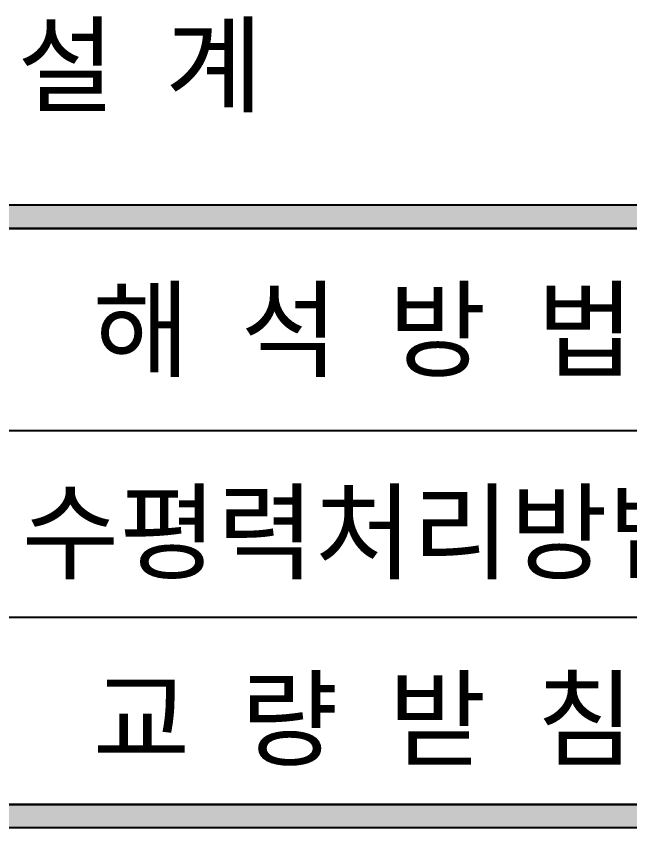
# Model space of a CAD drawing. Extents: x 2842 to 21088, y 6350 to 27079.
# Drawn here: x 5027 to 7181, y 16410 to 19259 of the extents above; entities that cross this region are included whole.
import ezdxf
from ezdxf.enums import TextEntityAlignment as Align

# ---------------------------------------------------------------- set-up
doc = ezdxf.new("R2010")
doc.units = 0
doc.header["$MEASUREMENT"] = 0
doc.layers.get('0').update_dxf_attribs({"linetype": 'CONTINUOUS'})
doc.layers.add('DLINE', color=1, linetype='CONTINUOUS')
doc.layers.add('TEXT', color=7, linetype='CONTINUOUS')
doc.styles.add('TEXT', font='DotumChe.ttf')

msp = doc.modelspace()

# ---------------------------------------------------------------- linework, layer by layer
at = {"color": 1}
for points in [[(3992.219819, 18596.072122), (3992.219819, 18514.10438), (20570.286105, 18596.072122), (20570.286105, 18514.10438)], [(3992.219819, 16492.233413), (3992.219819, 16410.265671), (20570.286105, 16492.233413), (20570.286105, 16410.265671)]]:
    msp.add_solid(points, dxfattribs=at)
at = {"layer": 'DLINE', "color": 7, "linetype": 'CONTINUOUS'}
for p, q in [((20570.286105, 18596.072122), (3992.219819, 18596.072122)), ((20570.286105, 18596.072122), (3992.219819, 18596.072122)), ((3992.219819, 18514.10438), (20570.286105, 18514.10438)), ((20570.286105, 18514.10438), (3992.219819, 18514.10438)), ((20570.286105, 17803.717284), (3992.219819, 17803.717284)), ((20570.286105, 17147.975348), (3992.219819, 17147.975348)), ((3992.219819, 16492.233413), (20570.286105, 16492.233413)), ((20570.286105, 16492.233413), (3992.219819, 16492.233413)), ((20570.286105, 16410.265671), (3992.219819, 16410.265671)), ((20570.286105, 16410.265671), (3992.219819, 16410.265671))]:
    msp.add_line(p, q, dxfattribs=at)

# ---------------------------------------------------------------- texts
at = {"layer": 'TEXT', "style": 'TEXT'}
msp.add_text('내 진 설 계', height=273.225806, dxfattribs=at).set_placement((3992.219819, 18951.265671))
for s, p in [('해 석 방 법', (6245.911535, 18022.297929)), ('수평력처리방법', (6245.911535, 17311.910832)), ('교 량 받 침', (6245.911535, 16656.168897))]:
    msp.add_text(s, height=273.225806, dxfattribs=at).set_placement(p, align=Align.CENTER)

doc.saveas('drawing.dxf')
